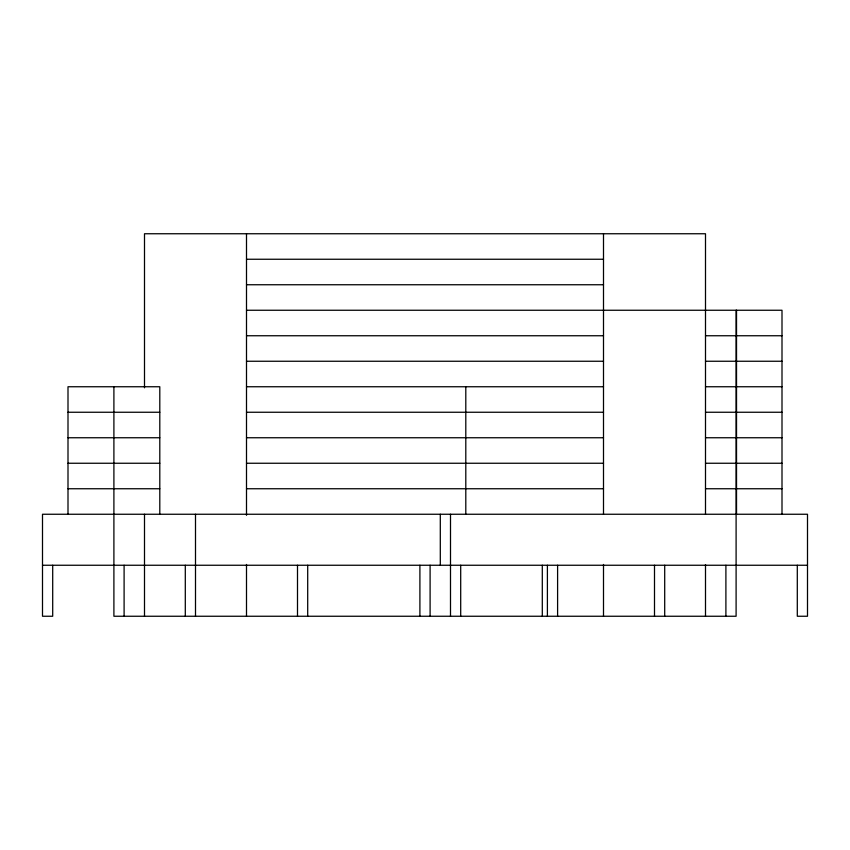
<?xml version="1.0" encoding="UTF-8"?>
<svg xmlns="http://www.w3.org/2000/svg" width="850" height="850" viewBox="0 0 850 850"><rect width="100%" height="100%" fill="white"/><g stroke="black" fill="none" stroke-linecap="round" stroke-linejoin="round"><path stroke-width="1.27" d="M246.5 259.25L603.5 259.25M246.5 284.75L603.5 284.75M246.5 310.25L782 310.25L782 514.25M246.5 335.75L603.5 335.75M705.5 335.75L782 335.75M246.5 361.25L603.5 361.25M705.5 361.25L782 361.25M246.5 386.75L603.5 386.75M705.5 386.75L782 386.75M68 412.25L159.8 412.25M246.5 412.25L603.5 412.25M705.5 412.25L782 412.25M68 437.75L159.8 437.75M246.5 437.75L603.5 437.75M705.5 437.75L782 437.75M68 463.25L159.8 463.25M246.5 463.25L603.5 463.25M705.5 463.25L782 463.25M68 488.75L159.8 488.75M246.5 488.75L603.5 488.75M705.5 488.75L782 488.75M42.5 565.25L807.5 565.25M797.3 565.25L797.3 616.25L807.5 616.25L807.5 514.25L42.5 514.25L42.5 616.25L52.7 616.25L52.7 565.25M736.525 310.25L736.525 514.25M736.1 310.25L736.1 616.25L113.9 616.25L113.9 386.75M725.9 565.25L725.9 616.25M705.5 514.25L705.5 233.75L144.5 233.75L144.5 387.812M705.5 564.591L705.5 616.25M664.7 565.25L664.7 616.25M654.5 565.25L654.5 616.25M603.5 233.75L603.5 514.25M603.5 564.453L603.5 616.25M557.6 565.25L557.6 616.25M547.4 565.25L547.4 616.25M542.3 565.25L542.3 616.25M465.8 386.75L465.8 514.25M460.7 565.25L460.7 616.25M450.5 514.25L450.5 616.25M440.3 514.25L440.3 565.25M430.1 565.25L430.1 616.25M419.9 565.25L419.9 616.25M307.7 565.25L307.7 616.25M297.5 565.25L297.5 616.25M246.5 233.75L246.5 515.312M246.5 564.453L246.5 616.25M195.5 514.25L195.5 616.25M185.3 565.25L185.3 616.25M159.8 514.25L159.8 386.75L68 386.75L68 514.25M144.5 514.25L144.5 616.25M124.1 565.25L124.1 616.25"/></g></svg>
